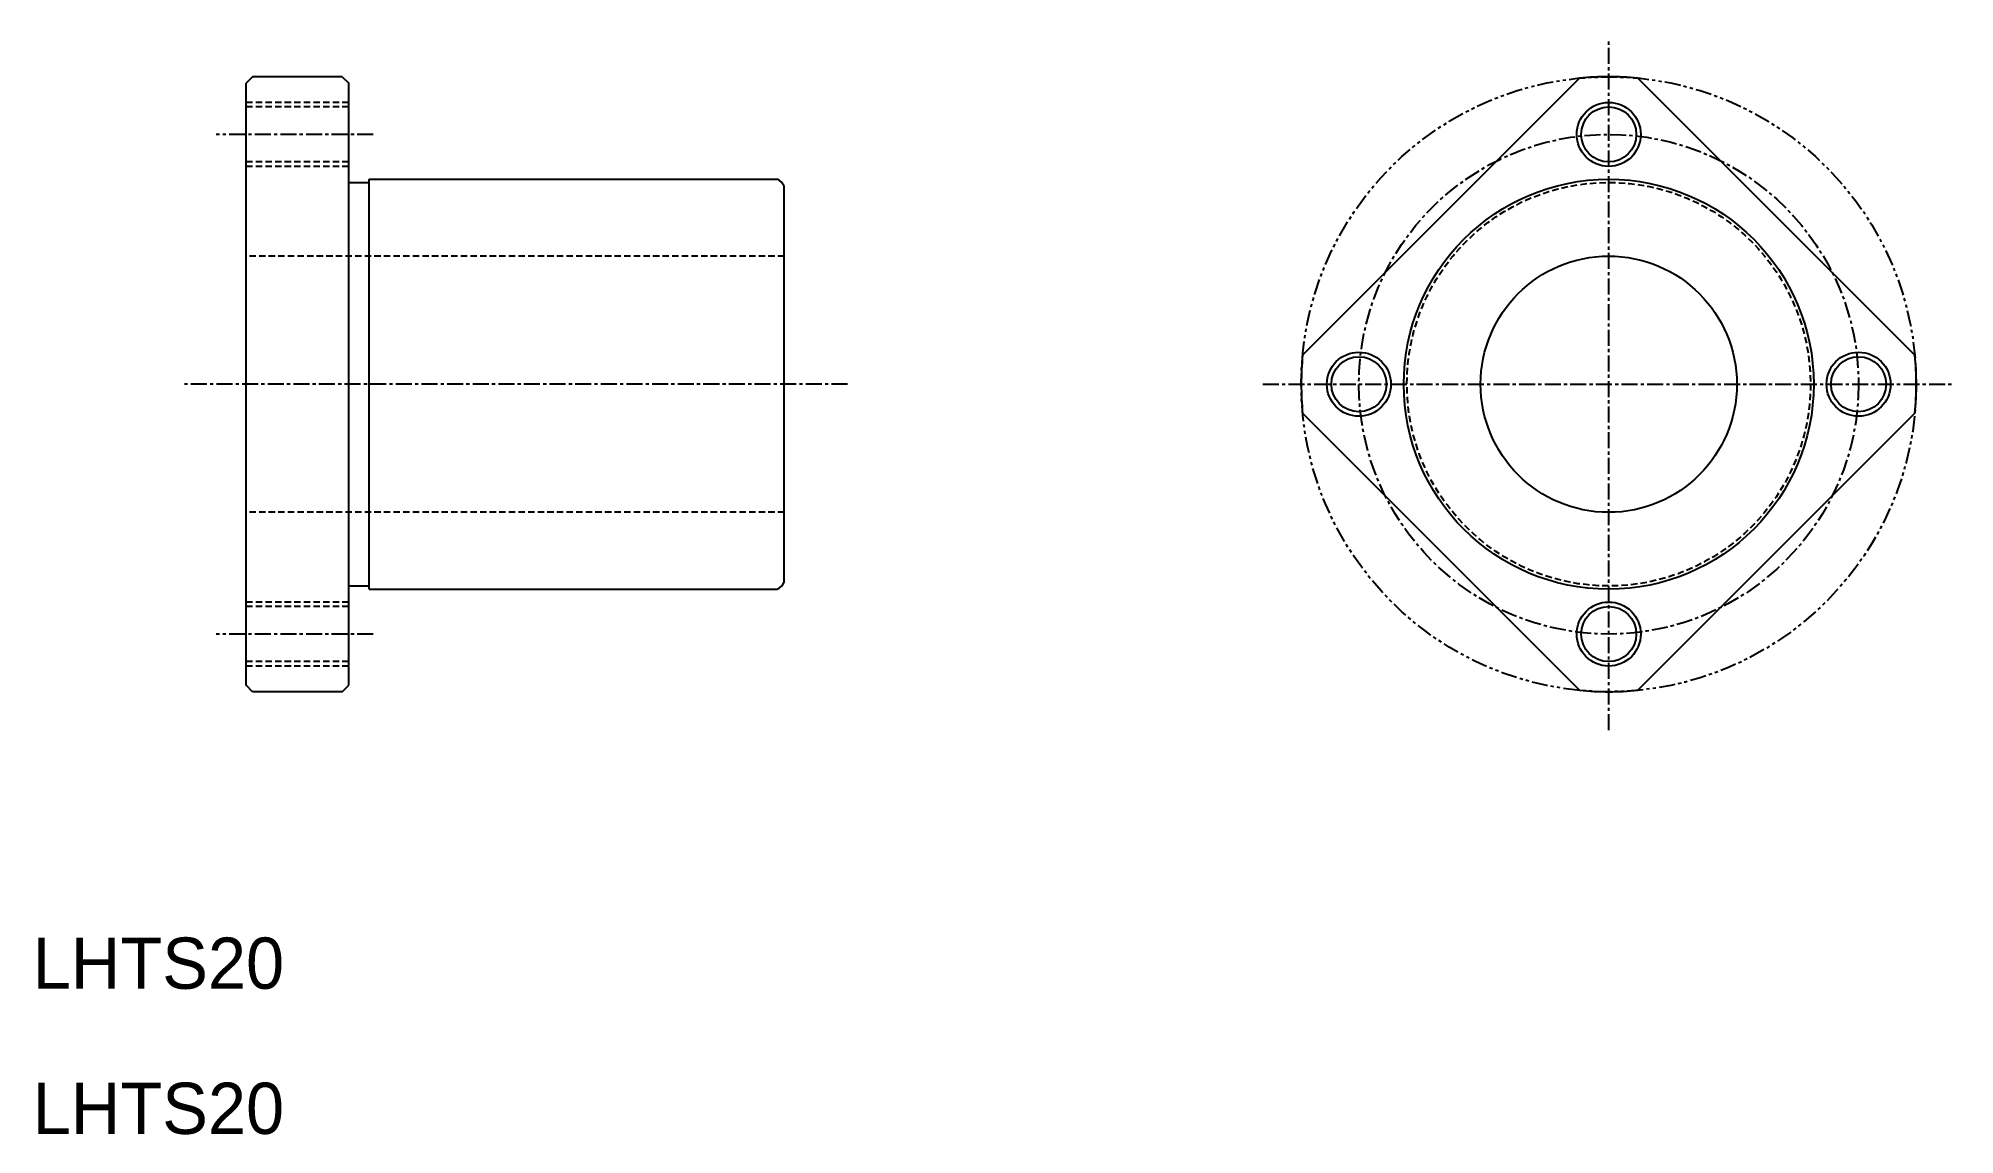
# Model space of a CAD drawing. Extents: x 45 to 194, y 64 to 150.
import ezdxf

# ---------------------------------------------------------------- set-up
doc = ezdxf.new("R2010")
doc.units = 0
for name, pattern in [('CENTER', [2, 1.25, -0.25, 0.25, -0.25]), ('DASHED', [0.75, 0.5, -0.25]), ('PHANTOM', [2.5, 1.25, -0.25, 0.25, -0.25, 0.25, -0.25])]:
    doc.linetypes.add(name, pattern=pattern)
doc.layers.get('0').update_dxf_attribs({"linetype": 'CONTINUOUS'})
doc.layers.add('CENTER', color=1, linetype='CENTER')

msp = doc.modelspace()

# ---------------------------------------------------------------- linework, layer by layer
at = {"color": 7, "linetype": 'CONTINUOUS'}
for p, q in [((61.52, 146.59), (61.02, 146.09)), ((68.52, 146.59), (61.52, 146.59)), ((68.52, 146.59), (69.02, 146.09)), ((61.02, 99.09), (61.02, 146.09)), ((69.02, 99.09), (69.02, 146.09)), ((165.1, 146.48), (143.48, 124.86)), ((191.26, 124.86), (169.64, 146.48)), ((69.02, 138.34), (70.62, 138.34)), ((70.62, 138.59), (102.48, 138.59)), ((70.62, 106.59), (70.62, 138.59)), ((103.02, 107.13), (103.02, 138.04)), ((165.1, 98.7), (143.48, 120.32)), ((191.26, 120.32), (169.64, 98.7)), ((69.02, 106.84), (70.62, 106.84)), ((70.62, 106.59), (102.48, 106.59)), ((77.15, 106.59), (77.15, 106.59)), ((85.27, 106.59), (85.27, 106.59)), ((61.52, 98.59), (61.02, 99.09)), ((68.52, 98.59), (69.02, 99.09)), ((68.52, 98.59), (61.52, 98.59))]:
    msp.add_line(p, q, dxfattribs=at)
at = {"color": 3, "linetype": 'DASHED'}
for p, q in [((69.02, 144.59), (61.02, 144.59)), ((69.02, 144.24), (61.02, 144.24)), ((69.02, 139.94), (61.02, 139.94)), ((69.02, 139.59), (61.02, 139.59)), ((103.02, 132.59), (61.02, 132.59)), ((103.02, 112.59), (61.02, 112.59)), ((69.02, 105.59), (61.02, 105.59)), ((69.02, 105.24), (61.02, 105.24)), ((69.02, 100.94), (61.02, 100.94)), ((69.02, 100.59), (61.02, 100.59))]:
    msp.add_line(p, q, dxfattribs=at)
at = {"color": 3, "linetype": 'PHANTOM'}
msp.add_circle((167.37, 122.59), 24, dxfattribs=at)
at = {"color": 3, "linetype": 'CONTINUOUS'}
for centre in [(167.37, 142.09), (147.87, 122.59), (186.87, 122.59), (167.37, 103.09)]:
    msp.add_circle(centre, 2.5, dxfattribs=at)
at = {"color": 7, "linetype": 'CONTINUOUS'}
for centre, radius in [((167.37, 142.09), 2.15), ((167.37, 122.59), 16), ((167.37, 122.59), 10), ((147.87, 122.59), 2.15), ((186.87, 122.59), 2.15), ((167.37, 103.09), 2.15)]:
    msp.add_circle(centre, radius, dxfattribs=at)
at = {"color": 3, "linetype": 'DASHED'}
msp.add_circle((167.37, 122.59), 15.75, dxfattribs=at)
at = {"color": 7, "linetype": 'CONTINUOUS'}
for centre, radius, start, end in [((167.37, 122.59), 24, 84.5712, 95.4288), ((101.87, 137.44), 1.3, 27.7958, 62.2042), ((167.37, 122.59), 24, 174.5712, 185.4288), ((167.37, 122.59), 24, 354.5712, 5.4288), ((101.87, 107.74), 1.3, 297.7958, 332.2042), ((167.37, 122.59), 24, 264.5712, 275.4288)]:
    msp.add_arc(centre, radius, start, end, dxfattribs=at)
at = {"layer": 'CENTER', "color": 1, "linetype": 'CENTER'}
for p, q in [((167.37, 95.59), (167.37, 149.59)), ((70.94, 142.09), (58.67, 142.09)), ((107.95, 122.59), (56.12, 122.59)), ((140.37, 122.59), (194.37, 122.59)), ((70.94, 103.09), (58.67, 103.09))]:
    msp.add_line(p, q, dxfattribs=at)
msp.add_circle((167.37, 122.59), 19.5, dxfattribs=at)

# ---------------------------------------------------------------- texts
at = {"color": 7, "linetype": 'CONTINUOUS'}
for p in [(44.36, 75.4), (44.36, 64.07)]:
    msp.add_text('LHTS20', height=4, dxfattribs=at).set_placement(p)

doc.saveas('drawing.dxf')
